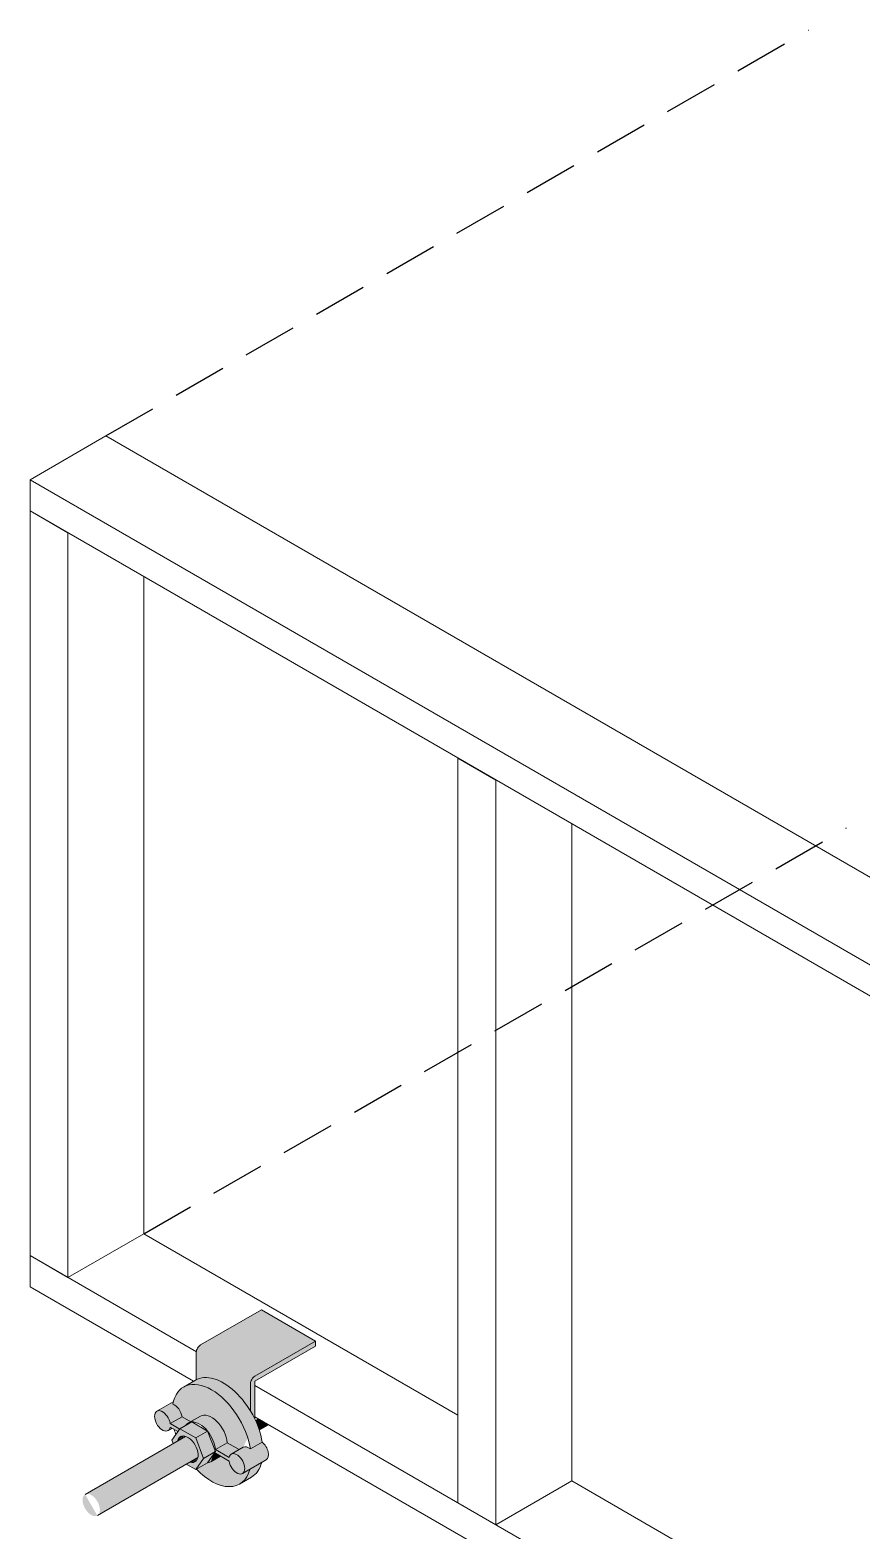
# Model space of a CAD drawing. Extents: x -20676 to 4767, y -817 to 13976.
# Drawn here: x -14895.6 to -14797.9, y 7881.3 to 8057.6 of the extents above; entities that cross this region are included whole.
import ezdxf

# ---------------------------------------------------------------- set-up
doc = ezdxf.new("R2010")
doc.units = 0
doc.linetypes.add('HIDDEN', pattern=[9.524999999999995, 6.349999999999998, -3.174999999999998])
doc.layers.get('0').update_dxf_attribs({"lineweight": 13})
for name, color, linetype, lineweight in [('Concreto', 251, 'HIDDEN', 25), ('Demarcação 1', 252, 'Continuous', 9), ('MADEIRA', 3, 'Continuous', 13)]:
    doc.layers.add(name, color=color, linetype=linetype, lineweight=lineweight)

msp = doc.modelspace()

# ---------------------------------------------------------------- hatches: boundary and pattern name
at = {"layer": 'Demarcação 1'}
h = msp.add_hatch(color=256, dxfattribs=at)
h.dxf.hatch_style = 1
h.set_gradient(color1=(132, 132, 132), tint=1, name='SPHERICAL')
edge = h.paths.add_edge_path()
edge.add_line((-14862.07029485148, 7903.604311204255), (-14868.43425588221, 7907.278545818395))
edge.add_line((-14868.4342558821, 7907.278545818408), (-14875.5618922364, 7903.163403050581))
edge.add_ellipse((-14875.5618922364, 7902.575525512251), major_axis=(-0.3600000000000002, -0.6235382907247963), ratio=0.577350269189626, start_angle=224.9999999998697, end_angle=314.9999999999998)
edge.add_line((-14876.07100911886, 7902.281586743222), (-14876.07100911886, 7899.069855302892))
edge.add_ellipse((-14872.88902860349, 7893.316454284577), major_axis=(-3.28846153846154, 5.695782463351516), ratio=0.577350269189626, start_angle=271.82644889274303, end_angle=358.1735511072676, ccw=False)
edge.add_line((-14869.70704808807, 7895.395620688652), (-14869.70704808807, 7898.732546528978))
edge.add_ellipse((-14869.19793120579, 7898.901290898095), major_axis=(0.3600000000000002, 0.6235382907247963), ratio=0.577350269189626, start_angle=44.9999999999348, end_angle=134.9999999999675, ccw=False)
edge.add_line((-14869.19793120579, 7899.489168436327), (-14862.07029485149, 7903.604311204255))
h = msp.add_hatch(color=256, dxfattribs=at)
h.dxf.hatch_style = 1
h.set_gradient(color1=(132, 132, 132), tint=1, name='SPHERICAL')
edge = h.paths.add_edge_path()
edge.add_line((-14862.07029485148, 7903.016433666011), (-14862.07029485148, 7903.604311204255))
edge.add_line((-14862.07029485148, 7903.604311204255), (-14869.1979312059, 7899.489168436327))
edge.add_ellipse((-14869.19793120579, 7898.901290898095), major_axis=(0.3600000000000002, 0.6235382907247963), ratio=0.577350269189626, start_angle=44.99999999993487, end_angle=134.9999999999675)
edge.add_line((-14869.70704808807, 7898.607352128965), (-14869.70704808807, 7895.395620688651))
edge.add_ellipse((-14872.88902860349, 7893.316454284577), major_axis=(-3.28846153846154, 5.695782463351516), ratio=0.577350269189626, start_angle=262.4688479150752, end_angle=271.82644889274303, ccw=False)
edge.add_line((-14869.19793120579, 7894.452151658888), (-14869.19793120579, 7898.901290898082))
edge.add_line((-14869.19793120579, 7898.901290898095), (-14862.07029485149, 7903.016433666024))
h = msp.add_hatch(color=256, dxfattribs=at)
h.dxf.hatch_style = 1
h.set_gradient(color1=(132, 132, 132), tint=1, name='SPHERICAL')
edge = h.paths.add_edge_path()
edge.add_ellipse((-14874.28420467558, 7892.510949003758), major_axis=(3.28846153846154, -5.695782463351516), ratio=0.577350269189626, start_angle=56.29308563726577, end_angle=180.0000000000022)
edge.add_ellipse((-14874.28420467558, 7892.510949003758), major_axis=(3.28846153846154, -5.695782463351516), ratio=0.577350269189626, start_angle=180.0000000000022, end_angle=210.153771802942)
edge.add_ellipse((-14874.28420467558, 7892.510949003758), major_axis=(3.28846153846154, -5.695782463351516), ratio=0.577350269189626, start_angle=210.153771802942, end_angle=213.7069143627306)
edge.add_ellipse((-14878.65575636824, 7895.034865550246), major_axis=(0.6576923076923074, -1.139156492670298), ratio=0.5773502691896261, start_angle=56.536959032804816, end_angle=146.7236510024918, ccw=False)
edge.add_line((-14877.74443117395, 7894.723513112333), (-14876.72895042999, 7894.137225031462))
edge.add_line((-14876.72895042999, 7894.137225031462), (-14875.4466387063, 7894.877568050406))
edge.add_ellipse((-14874.28420467558, 7892.510949003758), major_axis=(1.315384615384613, -2.2783129853406), ratio=0.577350269189626, start_angle=50.739170477262576, end_angle=180, ccw=False)
edge.add_line((-14872.4332944565, 7891.657126898821), (-14871.04201412218, 7890.853870823123))
edge.add_line((-14871.04201412218, 7890.853870823123), (-14870.42296105943, 7891.211281275611))
edge.add_ellipse((-14869.91265298286, 7889.987032457211), major_axis=(0.6576923076923074, -1.139156492670298), ratio=0.5773502691896261, start_angle=123.276348997522, end_angle=180, ccw=False)
h = msp.add_hatch(color=256, dxfattribs=at)
h.dxf.hatch_style = 1
h.set_gradient(color1=(132, 132, 132), tint=1, name='SPHERICAL')
edge = h.paths.add_edge_path()
edge.add_ellipse((-14872.88902860349, 7893.316454284577), major_axis=(-3.28846153846154, 5.695782463351516), ratio=0.577350269189626, start_angle=271.826448892743, end_angle=358.1735511072677)
edge.add_ellipse((-14872.88902860349, 7893.316454284577), major_axis=(-3.28846153846154, 5.695782463351516), ratio=0.577350269189626, start_angle=358.1735511072677, end_angle=360.0000000000026)
edge.add_line((-14876.17749014188, 7899.012236747934), (-14877.57266621402, 7898.206731467115))
edge.add_ellipse((-14874.28420467558, 7892.510949003758), major_axis=(3.28846153846154, -5.695782463351516), ratio=0.577350269189626, start_angle=56.29308563726602, end_angle=180.0000000000024, ccw=False)
edge.add_line((-14869.72366104676, 7890.929520112812), (-14868.32848497497, 7891.735025393617))
edge.add_ellipse((-14872.88902860349, 7893.316454284577), major_axis=(-3.28846153846154, 5.695782463351516), ratio=0.577350269189626, start_angle=236.2930856372657, end_angle=249.994809911856)
edge.add_ellipse((-14872.88902860349, 7893.316454284577), major_axis=(-3.28846153846154, 5.695782463351516), ratio=0.577350269189626, start_angle=249.994809911856, end_angle=256.001000546177)
edge.add_ellipse((-14872.88902860349, 7893.316454284577), major_axis=(-3.28846153846154, 5.695782463351516), ratio=0.577350269189626, start_angle=256.001000546177, end_angle=260.5320794259401)
edge.add_ellipse((-14872.88902860349, 7893.316454284577), major_axis=(-3.28846153846154, 5.695782463351516), ratio=0.577350269189626, start_angle=260.5320794259401, end_angle=262.4688479150752)
edge.add_ellipse((-14872.88902860349, 7893.316454284577), major_axis=(-3.28846153846154, 5.695782463351516), ratio=0.577350269189626, start_angle=262.4688479150752, end_angle=271.826448892743)
h = msp.add_hatch(color=256, dxfattribs=at)
h.dxf.hatch_style = 1
h.set_gradient(color1=(132, 132, 132), tint=1, name='SPHERICAL')
edge = h.paths.add_edge_path()
edge.add_ellipse((-14878.65575636824, 7895.034865550246), major_axis=(0.6576923076923074, -1.139156492670298), ratio=0.5773502691896261, start_angle=56.53695903280461, end_angle=146.7236510024917)
edge.add_ellipse((-14874.28420467558, 7892.510949003758), major_axis=(3.28846153846154, -5.695782463351516), ratio=0.577350269189626, start_angle=210.1537718029421, end_angle=213.7069143627307, ccw=False)
edge.add_line((-14878.77954090752, 7896.482273836722), (-14880.70862474798, 7895.368516762159))
edge.add_ellipse((-14880.05093244026, 7894.229360269528), major_axis=(0.6576923076923074, -1.139156492670298), ratio=0.5773502691896261, start_angle=56.53695903281192, end_angle=180.0000000000038, ccw=False)
edge.add_line((-14879.13960724626, 7893.918007831526), (-14877.74443117394, 7894.723513112331))
h = msp.add_hatch(color=256, dxfattribs=at)
h.dxf.hatch_style = 1
h.set_gradient(color1=(132, 132, 132), tint=1, name='SPHERICAL')
edge = h.paths.add_edge_path()
edge.add_ellipse((-14880.05093244026, 7894.229360269528), major_axis=(0.6576923076923074, -1.139156492670298), ratio=0.5773502691896261, start_angle=56.53695903281174, end_angle=180.0000000000032)
edge.add_ellipse((-14880.05093244026, 7894.229360269528), major_axis=(0.6576923076923074, -1.139156492670298), ratio=0.5773502691896261, start_angle=180.0000000000032, end_angle=360.0000000000787)
edge.add_ellipse((-14880.05093244026, 7894.229360269528), major_axis=(0.6576923076923074, -1.139156492670298), ratio=0.5773502691896261, start_angle=360.0000000000787, end_angle=393.4630409671884)
edge.add_line((-14879.13960724626, 7893.48840501513), (-14878.23668700589, 7892.967103771371))
edge.add_line((-14878.23668700589, 7892.967103771371), (-14878.02188559778, 7893.272690936967))
edge.add_line((-14878.02188559778, 7893.272690936967), (-14879.13960724638, 7893.918007831526))
h = msp.add_hatch(color=256, dxfattribs=at)
h.dxf.hatch_style = 1
h.set_gradient(color1=(132, 132, 132), tint=1, name='SPHERICAL')
edge = h.paths.add_edge_path()
edge.add_line((-14877.74443117395, 7894.723513112333), (-14879.1396072462, 7893.918007831528))
edge.add_line((-14879.13960724626, 7893.918007831526), (-14878.02188559778, 7893.272690936967))
edge.add_line((-14878.02188559778, 7893.272690936967), (-14878.0046742013, 7893.297176725537))
edge.add_line((-14878.0046742013, 7893.297176725522), (-14877.29039130935, 7893.709568145438))
edge.add_ellipse((-14875.67938074754, 7891.705443722967), major_axis=(1.315384615384613, -2.2783129853406), ratio=0.577350269189626, start_angle=179.9999999999906, end_angle=194.9999999998853, ccw=False)
edge.add_line((-14876.9947653631, 7893.983756708318), (-14876.72895042999, 7894.137225031447))
edge.add_line((-14876.72895042999, 7894.137225031462), (-14877.74443117394, 7894.723513112333))
h = msp.add_hatch(color=256, dxfattribs=at)
h.dxf.hatch_style = 1
h.set_gradient(color1=(132, 132, 132), tint=1, name='SPHERICAL')
edge = h.paths.add_edge_path()
edge.add_ellipse((-14874.28420467558, 7892.510949003758), major_axis=(1.315384615384613, -2.2783129853406), ratio=0.577350269189626, start_angle=50.73917047726241, end_angle=180)
edge.add_line((-14875.59958929108, 7894.789261989121), (-14876.9947653631, 7893.983756708316))
edge.add_ellipse((-14875.67938074754, 7891.705443722967), major_axis=(1.315384615384613, -2.2783129853406), ratio=0.577350269189626, start_angle=165.000000000028, end_angle=179.9999999999906, ccw=False)
edge.add_ellipse((-14875.67938074754, 7891.705443722967), major_axis=(1.315384615384613, -2.2783129853406), ratio=0.577350269189626, start_angle=104.99999999997371, end_angle=165.000000000028, ccw=False)
edge.add_ellipse((-14875.67938074754, 7891.705443722967), major_axis=(1.315384615384613, -2.2783129853406), ratio=0.577350269189626, start_angle=50.739170477262576, end_angle=104.99999999997371, ccw=False)
edge.add_line((-14873.82847052846, 7890.851621618014), (-14872.4332944565, 7891.657126898819))
h = msp.add_hatch(color=256, dxfattribs=at)
h.dxf.hatch_style = 1
h.set_gradient(color1=(132, 132, 132), tint=1, name='SPHERICAL')
edge = h.paths.add_edge_path()
edge.add_line((-14868.24333705118, 7894.161528245853), (-14868.75245393358, 7894.455467014968))
edge.add_line((-14868.75245393358, 7894.455467014966), (-14869.10442627482, 7894.252255688902))
edge.add_ellipse((-14872.88902860349, 7893.316454284577), major_axis=(-3.28846153846154, 5.695782463351516), ratio=0.577350269189626, start_angle=256.0010005461772, end_angle=260.5320794259402, ccw=False)
edge.add_line((-14868.90273940592, 7893.780822118804), (-14868.24333705118, 7894.161528245853))
h = msp.add_hatch(color=256, dxfattribs=at)
h.dxf.hatch_style = 1
h.set_gradient(color1=(132, 132, 132), tint=1, name='SPHERICAL')
edge = h.paths.add_edge_path()
edge.add_line((-14875.21432205708, 7889.825931401123), (-14876.14443943847, 7892.223169684497))
edge.add_line((-14876.14443943847, 7892.223169684497), (-14878.0046742013, 7893.297176725522))
edge.add_line((-14878.0046742013, 7893.297176725522), (-14878.02188559778, 7893.272690936952))
edge.add_line((-14878.02188559778, 7893.272690936967), (-14878.23668700596, 7892.967103771371))
edge.add_line((-14878.23668700589, 7892.967103771371), (-14878.93479158268, 7891.973945483216))
edge.add_line((-14878.93479158269, 7891.973945483216), (-14878.78097498399, 7891.577506231042))
edge.add_line((-14878.78097498399, 7891.577506231044), (-14878.25566960434, 7891.880791433376))
edge.add_ellipse((-14877.07455681997, 7890.899938442177), major_axis=(-0.8549999999999994, 1.480903440471388), ratio=0.577350269189626, start_angle=355.3200786188029, end_angle=392.63689750356093, ccw=False)
edge.add_ellipse((-14877.07455681997, 7890.899938442177), major_axis=(-0.8549999999999994, 1.480903440471388), ratio=0.577350269189626, start_angle=349.0253361099256, end_angle=355.3200786188029, ccw=False)
edge.add_ellipse((-14877.07455681997, 7890.899938442177), major_axis=(-0.8549999999999994, 1.480903440471388), ratio=0.577350269189626, start_angle=342.5928085264702, end_angle=349.0253361099256, ccw=False)
edge.add_ellipse((-14877.07455681997, 7890.899938442177), major_axis=(-0.8549999999999994, 1.480903440471388), ratio=0.577350269189626, start_angle=335.92411531679977, end_angle=342.5928085264702, ccw=False)
edge.add_ellipse((-14877.07455681997, 7890.899938442177), major_axis=(-0.8549999999999994, 1.480903440471388), ratio=0.577350269189626, start_angle=328.8867134268062, end_angle=335.92411531679977, ccw=False)
edge.add_line((-14877.33190613547, 7892.414126520889), (-14877.33344403548, 7892.413238613852))
edge.add_ellipse((-14877.07455681997, 7890.899938442177), major_axis=(-0.8549999999999994, 1.480903440471388), ratio=0.577350269189626, start_angle=212.6368975035226, end_angle=327.36310249634704, ccw=False)
edge.add_ellipse((-14876.19094530748, 7891.410091786645), major_axis=(-0.8549999999999994, 1.480903440471388), ratio=0.577350269189626, start_angle=147.3631024964392, end_angle=148.8867134268343, ccw=False)
edge.add_ellipse((-14877.07455681997, 7890.899938442177), major_axis=(-0.8549999999999994, 1.480903440471388), ratio=0.577350269189626, start_angle=204.0758846831674, end_angle=211.1132865732151, ccw=False)
edge.add_ellipse((-14877.07455681997, 7890.899938442177), major_axis=(-0.8549999999999994, 1.480903440471388), ratio=0.577350269189626, start_angle=197.407191473494, end_angle=204.0758846831674, ccw=False)
edge.add_ellipse((-14877.07455681997, 7890.899938442177), major_axis=(-0.8549999999999994, 1.480903440471388), ratio=0.577350269189626, start_angle=190.974663889962, end_angle=197.407191473494, ccw=False)
edge.add_ellipse((-14877.07455681997, 7890.899938442177), major_axis=(-0.8549999999999994, 1.480903440471388), ratio=0.577350269189626, start_angle=184.679921381206, end_angle=190.974663889962, ccw=False)
edge.add_ellipse((-14877.07455681997, 7890.899938442177), major_axis=(-0.8549999999999994, 1.480903440471388), ratio=0.577350269189626, start_angle=147.3631024964392, end_angle=184.679921381206, ccw=False)
edge.add_line((-14876.81566960439, 7889.386638270502), (-14877.24556738143, 7889.138436673122))
edge.add_line((-14877.24556738137, 7889.138436673122), (-14876.14443943829, 7888.50270015889))
edge.add_line((-14876.14443943847, 7888.50270015889), (-14875.21432205708, 7889.825931401123))
h = msp.add_hatch(color=256, dxfattribs=at)
h.dxf.hatch_style = 1
h.set_gradient(color1=(132, 132, 132), tint=1, name='SPHERICAL')
h.paths.add_polyline_path([(-14876.60949812916, 7894.102682006327), (-14878.0046742013, 7893.297176725522), (-14876.14443943847, 7892.223169684497), (-14874.74926336627, 7893.028674965304)])
h = msp.add_hatch(color=256, dxfattribs=at)
h.dxf.hatch_style = 1
h.set_gradient(color1=(132, 132, 132), tint=1, name='SPHERICAL')
h.paths.add_polyline_path([(-14874.74926336627, 7893.028674965304), (-14876.14443943847, 7892.223169684497), (-14875.21432205708, 7889.825931401123), (-14873.81914598488, 7890.631436681944)])
h = msp.add_hatch(color=256, dxfattribs=at)
h.dxf.hatch_style = 1
h.set_gradient(color1=(132, 132, 132), tint=1, name='SPHERICAL')
edge = h.paths.add_edge_path()
edge.add_ellipse((-14871.30782905517, 7889.181527176495), major_axis=(0.6576923076923074, -1.139156492670298), ratio=0.5773502691896261, start_angle=360.0000000000039, end_angle=540.0000000000034)
edge.add_ellipse((-14871.30782905517, 7889.181527176495), major_axis=(0.6576923076923074, -1.139156492670298), ratio=0.5773502691896261, start_angle=180.0000000000032, end_angle=213.4630409671917)
edge.add_line((-14872.21915424917, 7889.922482430818), (-14873.82847052846, 7890.851621618014))
edge.add_ellipse((-14875.67938074754, 7891.705443722967), major_axis=(1.315384615384613, -2.2783129853406), ratio=0.577350269189626, start_angle=50.73917047726241, end_angle=104.9999999999736)
edge.add_line((-14874.74926336627, 7893.028674965304), (-14873.819145985, 7890.631436681944))
edge.add_line((-14873.81914598488, 7890.631436681944), (-14874.74926336627, 7889.308205439609))
edge.add_ellipse((-14875.67938074754, 7891.705443722967), major_axis=(1.315384615384613, -2.2783129853406), ratio=0.577350269189626, start_angle=345.000000000011, end_angle=360.0000000000275)
edge.add_ellipse((-14875.67938074754, 7891.705443722967), major_axis=(1.315384615384613, -2.2783129853406), ratio=0.577350269189626, start_angle=360.0000000000275, end_angle=399.2608295227375)
edge.add_line((-14873.82847052846, 7890.422018801532), (-14872.21915424917, 7889.492879614394))
edge.add_ellipse((-14871.30782905517, 7889.181527176495), major_axis=(0.6576923076923074, -1.139156492670298), ratio=0.5773502691896261, start_angle=236.5369590328082, end_angle=360.0000000000039)
h = msp.add_hatch(color=256, dxfattribs=at)
h.dxf.hatch_style = 1
h.set_gradient(color1=(132, 132, 132), tint=1, name='SPHERICAL')
edge = h.paths.add_edge_path()
edge.add_line((-14867.58432730886, 7893.781048793695), (-14868.24333705118, 7894.161528245852))
edge.add_line((-14868.24333705118, 7894.161528245853), (-14868.90273940592, 7893.780822118804))
edge.add_ellipse((-14872.88902860349, 7893.316454284577), major_axis=(-3.28846153846154, 5.695782463351516), ratio=0.577350269189626, start_angle=249.99480991185618, end_angle=256.0010005461772, ccw=False)
edge.add_line((-14868.67398745647, 7893.151933214091), (-14867.58432730886, 7893.781048793697))
h = msp.add_hatch(color=256, dxfattribs=at)
h.dxf.hatch_style = 1
h.set_gradient(color1=(132, 132, 132), tint=1, name='SPHERICAL')
edge = h.paths.add_edge_path()
edge.add_ellipse((-14877.07455681997, 7890.899938442177), major_axis=(-0.8549999999999994, 1.480903440471388), ratio=0.577350269189626, start_angle=212.6368975035515, end_angle=327.3631024963468)
edge.add_line((-14877.33344403537, 7892.413238613866), (-14889.13709351827, 7885.598398407456))
edge.add_ellipse((-14888.41709351824, 7884.351321826005), major_axis=(0.7200000000000003, -1.247076581449593), ratio=0.577350269189626, start_angle=0, end_angle=179.9999999999757, ccw=False)
edge.add_ellipse((-14888.41709351824, 7884.351321826005), major_axis=(0.7200000000000003, -1.247076581449593), ratio=0.577350269189626, start_angle=179.9999999999754, end_angle=359.9999999999752)
edge.add_line((-14887.69709351838, 7883.104245244585), (-14875.89344403548, 7889.919085450967))
h = msp.add_hatch(color=256, dxfattribs=at)
h.dxf.hatch_style = 1
h.set_gradient(color1=(132, 132, 132), tint=1, name='SPHERICAL')
edge = h.paths.add_edge_path(flags=17)
edge.add_line((-14872.4332944565, 7891.657126898821), (-14873.82847052853, 7890.851621618016))
edge.add_line((-14873.82847052846, 7890.851621618014), (-14872.21915424917, 7889.922482430818))
edge.add_ellipse((-14871.30782905517, 7889.181527176495), major_axis=(0.6576923076923074, -1.139156492670298), ratio=0.5773502691896261, start_angle=540.0000000000032, end_angle=573.4630409671917, ccw=False)
edge.add_line((-14871.96552136289, 7890.320683669212), (-14871.04201412218, 7890.853870823121))
edge.add_line((-14871.04201412218, 7890.853870823123), (-14872.4332944565, 7891.657126898734))
h = msp.add_hatch(color=256, dxfattribs=at)
h.dxf.hatch_style = 1
h.set_gradient(color1=(132, 132, 132), tint=1, name='SPHERICAL')
edge = h.paths.add_edge_path()
edge.add_ellipse((-14868.51747691089, 7890.792537738089), major_axis=(0.6576923076923074, -1.139156492670298), ratio=0.5773502691896261, start_angle=-2.518090105059784e-11, end_angle=123.276348997522)
edge.add_line((-14868.32848497508, 7891.735025393602), (-14869.72366104722, 7890.929520112797))
edge.add_ellipse((-14869.91265298286, 7889.987032457211), major_axis=(0.6576923076923074, -1.139156492670298), ratio=0.5773502691896261, start_angle=123.276348997522, end_angle=180)
edge.add_line((-14870.57034529075, 7891.126188949931), (-14871.96552136289, 7890.320683669199))
edge.add_ellipse((-14871.30782905517, 7889.181527176495), major_axis=(0.6576923076923074, -1.139156492670298), ratio=0.5773502691896261, start_angle=360.0000000000037, end_angle=540.0000000000032, ccw=False)
edge.add_line((-14870.59489253355, 7888.074265945455), (-14869.78886844374, 7888.539624170822))
edge.add_line((-14869.78886844356, 7888.539624170809), (-14867.85978460317, 7889.653381245373))
h = msp.add_hatch(color=256, dxfattribs=at)
h.dxf.hatch_style = 1
h.set_gradient(color1=(132, 132, 132), tint=1, name='SPHERICAL')
edge = h.paths.add_edge_path()
edge.add_ellipse((-14871.30782905517, 7889.181527176495), major_axis=(0.6576923076923074, -1.139156492670298), ratio=0.5773502691896261, start_angle=236.53695903280828, end_angle=360.0000000000037, ccw=False)
edge.add_line((-14872.21915424917, 7889.492879614394), (-14873.2346349933, 7890.079167695279))
edge.add_line((-14873.2346349933, 7890.079167695296), (-14874.36399613256, 7889.427130737606))
edge.add_ellipse((-14875.67938074754, 7891.705443722967), major_axis=(1.315384615384613, -2.2783129853406), ratio=0.577350269189626, start_angle=345.0000000000109, end_angle=360.0000000000275, ccw=False)
edge.add_line((-14874.74926336627, 7889.308205439607), (-14876.04673260584, 7888.559111224895))
edge.add_ellipse((-14874.28420467558, 7892.510949003758), major_axis=(3.28846153846154, -5.695782463351516), ratio=0.577350269189626, start_angle=292.7288384360598, end_angle=360.0000000000268)
edge.add_ellipse((-14874.28420467558, 7892.510949003758), major_axis=(3.28846153846154, -5.695782463351516), ratio=0.577350269189626, start_angle=360.0000000000268, end_angle=390.1537718029654)
edge.add_line((-14869.78886844356, 7888.539624170809), (-14870.65013674733, 7888.042370683763))
h = msp.add_hatch(color=256, dxfattribs=at)
h.dxf.hatch_style = 1
h.set_gradient(color1=(132, 132, 132), tint=1, name='SPHERICAL')
h.paths.add_polyline_path([(-14873.81914598488, 7890.631436681944), (-14875.21432205708, 7889.825931401123), (-14876.14443943847, 7888.50270015889), (-14874.74926336627, 7889.308205439607)])
h = msp.add_hatch(color=256, dxfattribs=at)
h.dxf.hatch_style = 1
h.set_gradient(color1=(132, 132, 132), tint=1, name='SPHERICAL')
edge = h.paths.add_edge_path()
edge.add_line((-14873.2346349933, 7890.079167695296), (-14873.82847052853, 7890.422018801533))
edge.add_ellipse((-14875.67938074754, 7891.705443722967), major_axis=(1.315384615384613, -2.2783129853406), ratio=0.577350269189626, start_angle=360.0000000000275, end_angle=399.26082952273765, ccw=False)
edge.add_line((-14874.36399613256, 7889.427130737606), (-14873.2346349933, 7890.079167695296))
h = msp.add_hatch(color=256, dxfattribs=at)
h.dxf.hatch_style = 1
h.set_gradient(color1=(132, 132, 132), tint=1, name='SPHERICAL')
edge = h.paths.add_edge_path()
edge.add_ellipse((-14872.88902860349, 7893.316454284577), major_axis=(-3.28846153846154, 5.695782463351516), ratio=0.577350269189626, start_angle=179.9999999999974, end_angle=210.1537718029641)
edge.add_line((-14868.39369237148, 7889.345129451687), (-14869.78886844362, 7888.539624170809))
edge.add_ellipse((-14874.28420467558, 7892.510949003758), major_axis=(3.28846153846154, -5.695782463351516), ratio=0.577350269189626, start_angle=360.0000000000268, end_angle=390.15377180296554, ccw=False)
edge.add_line((-14870.99574313725, 7886.8151665404), (-14869.60056706494, 7887.620671821292))

# ---------------------------------------------------------------- linework, layer by layer
at = {"extrusion": (-1e-16, 0.816496580927726, 0.5773502691896261)}
for p, q in [((-14875.5618922364, 7903.16340305057), (-14868.4342558821, 7907.278545818412)), ((-14862.07029485148, 7903.604311204259), (-14868.4342558821, 7907.278545818412)), ((-14862.07029485148, 7903.604311204259), (-14869.19793120579, 7899.48916843633)), ((-14862.07029485148, 7903.016433666015), (-14862.07029485148, 7903.604311204259)), ((-14876.07100911886, 7899.069855302809), (-14876.07100911886, 7902.281586743225)), ((-14869.19793120579, 7898.901290898099), (-14862.07029485148, 7903.016433666015)), ((-14877.57266621396, 7898.206731467119), (-14876.17749014188, 7899.012236747938)), ((-14869.70704808807, 7895.395620688656), (-14869.70704808807, 7898.607352128969)), ((-14869.19793120579, 7894.452151658892), (-14869.19793120579, 7898.901290898099)), ((-14880.70862474798, 7895.368516762164), (-14878.77954090752, 7896.482273836726)), ((-14879.13960724626, 7893.918007831529), (-14877.74443117395, 7894.723513112336)), ((-14877.74443117395, 7894.723513112336), (-14876.72895042999, 7894.137225031465)), ((-14876.9947653631, 7893.983756708321), (-14875.59958929108, 7894.789261989124)), ((-14879.39324013265, 7893.090203776814), (-14878.92157130123, 7893.362521903608)), ((-14879.13960724626, 7893.918007831529), (-14878.02188559778, 7893.27269093697)), ((-14879.13960724626, 7893.488405015134), (-14878.23668700589, 7892.967103771374)), ((-14878.93479158269, 7891.97394548322), (-14878.0046742013, 7893.297176725526)), ((-14878.0046742013, 7893.297176725526), (-14876.60949812916, 7894.102682006331)), ((-14878.0046742013, 7893.297176725526), (-14876.14443943847, 7892.223169684501)), ((-14876.60949812916, 7894.102682006331), (-14874.74926336627, 7893.028674965308)), ((-14876.14443943847, 7892.223169684501), (-14874.74926336627, 7893.028674965308)), ((-14874.74926336627, 7893.028674965308), (-14873.81914598488, 7890.631436681948)), ((-14868.75245393358, 7894.45546701497), (-14869.10442627483, 7894.252255688891)), ((-14868.90273940592, 7893.780822118808), (-14868.24333705118, 7894.161528245857)), ((-14868.67398745647, 7893.151933214094), (-14867.58432730886, 7893.781048793699)), ((-14877.33344403537, 7892.41323861387), (-14889.13709351827, 7885.598398407461)), ((-14878.78097498399, 7891.577506231048), (-14878.93479158269, 7891.97394548322)), ((-14876.14443943847, 7892.223169684501), (-14875.21432205708, 7889.825931401127)), ((-14873.82847052846, 7890.851621618018), (-14872.4332944565, 7891.657126898825)), ((-14872.4332944565, 7891.657126898825), (-14871.04201412218, 7890.853870823126)), ((-14871.96552136289, 7890.320683669215), (-14870.57034529075, 7891.126188949935)), ((-14868.32848497508, 7891.735025393606), (-14869.72366104676, 7890.929520112815)), ((-14875.89344403549, 7889.919085450969), (-14887.69709351838, 7883.104245244589)), ((-14875.21432205708, 7889.825931401127), (-14876.14443943847, 7888.502700158893)), ((-14876.14443943847, 7888.502700158893), (-14874.74926336627, 7889.308205439611)), ((-14875.21432205708, 7889.825931401127), (-14873.81914598488, 7890.631436681948)), ((-14873.81914598488, 7890.631436681948), (-14874.74926336627, 7889.308205439611)), ((-14874.36399613256, 7889.427130737609), (-14873.2346349933, 7890.079167695299)), ((-14873.82847052846, 7890.851621618018), (-14872.21915424917, 7889.922482430822)), ((-14873.82847052846, 7890.422018801535), (-14872.21915424917, 7889.492879614398)), ((-14870.65013674733, 7888.042370683766), (-14867.8597846034, 7889.653381245447)), ((-14876.14443943847, 7888.502700158893), (-14877.24556738137, 7889.138436673125)), ((-14870.99574313725, 7886.815166540404), (-14869.60056706499, 7887.620671821223))]:
    msp.add_line(p, q, dxfattribs=at)
for centre, major_axis, ratio, start_param, end_param in [((-14875.5618922364, 7902.575525512253), (-0.3599999999999999, -0.6235382907247962), 0.5773502691896258, 3.926990816984967, 5.497787143782136), ((-14874.28420467557, 7892.510949003761), (3.288461538461535, -5.695782463351502), 0.577350269189626, 0.9824996904774184, 3.729889289907212), ((-14872.88902860349, 7893.316454284581), (-3.288461538461535, 5.695782463351502), 0.577350269189626, 4.124092344067211, 6.283185307179627), ((-14869.19793120578, 7898.901290898099), (0.3599999999999999, 0.6235382907247962), 0.5773502691896258, 0.7853981633963116, 2.356194490191775), ((-14880.05093244026, 7894.229360269532), (0.6576923076923065, -1.139156492670299), 0.5773502691896258, 0.986756084187714, 6.867225549786768), ((-14878.65575636823, 7895.034865550249), (0.6576923076923065, -1.139156492670299), 0.5773502691896258, 0.9867560841875896, 2.56081080054056), ((-14874.28420467557, 7892.510949003761), (1.315384615384612, -2.278312985340598), 0.5773502691896258, 0.8855655845589316, 3.141592653589792), ((-14874.28420467557, 7892.510949003761), (3.288461538461535, -5.695782463351502), 0.577350269189626, 4.273907714514356, 4.372511808277698), ((-14875.67938074754, 7891.705443722971), (1.315384615384612, -2.278312985340598), 0.5773502691896258, 2.879793265791125, 3.403392041386938), ((-14875.67938074754, 7891.705443722971), (1.315384615384612, -2.278312985340598), 0.5773502691896258, 1.83259571459358, 2.879793265791125), ((-14875.67938074754, 7891.705443722971), (1.315384615384612, -2.278312985340598), 0.5773502691896258, 0.8855655845589316, 1.83259571459358), ((-14877.07455681997, 7890.89993844218), (-0.8549999999999954, 1.480903440471388), 0.5773502691896261, 2.571971334516736, 6.852806626252642), ((-14876.93503921251, 7890.980488970254), (-0.8549999999999954, 1.480903440471388), 0.5773502691896261, 0.0816800368335862, 0.5696213190730559), ((-14876.74901573627, 7891.087889674327), (0.8549999999999954, -1.480903440471388), 0.5773502691896261, 3.333136672768707, 3.711213972662897), ((-14876.56299226026, 7891.195290378502), (-0.8549999999999954, 1.480903440471388), 0.5773502691896261, 0.3038128047376282, 0.5696213190730047), ((-14876.37696878372, 7891.30269108259), (0.8549999999999954, -1.480903440471388), 0.5773502691896261, 3.561796111641442, 3.711213972662897), ((-14876.19094530748, 7891.410091786649), (-0.8549999999999954, 1.480903440471388), 0.5773502691896261, 0.5430292918183452, 0.5696213190731072), ((-14869.91265298285, 7889.987032457215), (0.6576923076923065, -1.139156492670299), 0.5773502691896258, 2.151578179844368, 3.141592653589792), ((-14868.51747691089, 7890.792537738093), (0.6576923076923065, -1.139156492670299), 0.5773502691896258, -4.395e-13, 2.151578179844368), ((-14876.93503921251, 7890.980488970254), (-0.8549999999999954, 1.480903440471388), 0.5773502691896261, 2.571971334516502, 3.059912616755841), ((-14876.74901573627, 7891.087889674327), (0.8549999999999954, -1.480903440471388), 0.5773502691896261, 5.713563988106526, 6.091641288000075), ((-14876.56299226026, 7891.195290378502), (-0.8549999999999954, 1.480903440471388), 0.5773502691896261, 2.571971334516736, 2.837779848851944), ((-14876.37696878372, 7891.30269108259), (0.8549999999999954, -1.480903440471388), 0.5773502691896261, 5.713563988106526, 5.862981849127713), ((-14876.19094530748, 7891.410091786649), (-0.8549999999999954, 1.480903440471388), 0.5773502691896261, 2.571971334516736, 2.598563361771502), ((-14875.67938074754, 7891.705443722971), (1.315384615384612, -2.278312985340598), 0.5773502691896258, 6.021385919380628, 6.968416049415553), ((-14871.30782905517, 7889.181527176497), (0.6576923076923065, -1.139156492670299), 0.5773502691896258, 4.128348737777444, 10.00881820337662), ((-14872.88902860349, 7893.316454284581), (-3.288461538461535, 5.695782463351502), 0.577350269189626, 3.141592653589748, 3.667875253446552), ((-14874.28420467557, 7892.510949003761), (3.288461538461535, -5.695782463351502), 0.577350269189626, 5.109082046247772, 6.809467907036361)]:
    msp.add_ellipse(centre, major_axis=major_axis, ratio=ratio, start_param=start_param, end_param=end_param)
at = {"layer": 'Concreto', "linetype": 'HIDDEN'}
for p, q in [((-14886.69882404006, 8009.899918592337), (-14804.15096720779, 8057.558945955378)), ((-14882.24405131867, 7916.206935930884), (-14799.69619448657, 7963.865963293942))]:
    msp.add_line(p, q, dxfattribs=at)
at = {"layer": 'MADEIRA', "extrusion": (-1e-16, 0.816496580927726, 0.5773502691896261)}
for p, q in [((-14895.60836948308, 8004.755990132504), (-14886.69882404006, 8009.899918592337)), ((-14681.14288274908, 7891.222140554504), (-14886.69882404006, 8009.899918592337)), ((-14895.60836948308, 8004.755990132504), (-14690.05242819204, 7886.078212094659)), ((-14895.60836948308, 7909.960737086867), (-14895.60836948308, 8004.755990132491)), ((-14690.05242819204, 7882.403977480502), (-14895.60836948308, 8001.081755518335)), ((-14895.60836948308, 8001.081755518335), (-14891.15359676157, 7998.509791288412)), ((-14891.15359676157, 7911.063007471039), (-14891.15359676157, 7998.509791288412)), ((-14882.24405131867, 7916.206935930884), (-14882.24405131867, 7993.365862828581)), ((-14845.33307734067, 7972.055302066325), (-14840.87830461904, 7969.483337836402)), ((-14845.33307734067, 7884.608518249053), (-14845.33307734067, 7972.055302066325)), ((-14840.87830461904, 7882.036554019043), (-14840.87830461904, 7969.483337836402)), ((-14831.96875917626, 7887.180482478889), (-14831.96875917626, 7964.339409376571)), ((-14895.60836948308, 7954.163908096443), (-14895.60836948308, 7957.838142710612)), ((-14882.24405131867, 7916.206935930884), (-14891.15359676157, 7911.063007471039)), ((-14845.33307734067, 7894.896375168657), (-14882.24405131867, 7916.206935930884)), ((-14895.60836948308, 7913.634971700962), (-14876.06745148711, 7902.353017435762)), ((-14891.15359676157, 7911.063007471039), (-14895.60836948308, 7913.634971700962)), ((-14876.41125038556, 7898.87727520825), (-14895.60836948308, 7909.960737086823)), ((-14869.19793120579, 7898.386898052184), (-14825.15576324157, 7872.959140522336)), ((-14825.49956214025, 7869.483398294897), (-14869.19793120579, 7894.712663437942)), ((-14831.96875917626, 7887.180482478889), (-14840.87830461904, 7882.036554019043)), ((-14795.05778519838, 7865.869921716663), (-14831.96875917626, 7887.180482478889)), ((-14840.87830461904, 7882.036554019043), (-14845.33307734067, 7884.608518249053))]:
    msp.add_line(p, q, dxfattribs=at)

doc.saveas('drawing.dxf')
